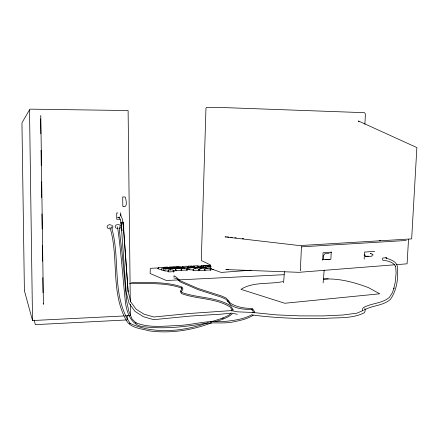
<?xml version="1.0" encoding="UTF-8"?>
<svg xmlns="http://www.w3.org/2000/svg" width="439" height="439" viewBox="0 0 439 439"><rect width="100%" height="100%" fill="white"/><g stroke="black" fill="none" stroke-linecap="round" stroke-linejoin="round"><path stroke-width="0.66" d="M301.439 246.702L300.369 270.435L300.221 270.023M322.681 260.173L323.044 252.738L331.588 252.173L330.869 252.173L331.209 252.447L330.874 259.257L322.352 259.701M323.367 259.147L323.548 255.465L325.167 253.49L329.135 253.226M364.886 124.275L365.424 114.03L364.474 112.686L221.662 107.506L206.39 107.44L205.957 108.312L201.298 260.179L201.71 260.739L210.605 265.002L210.506 268.064L211.247 268.855L221.179 272.427L251.19 270.188M364.167 259.186L364.546 252.101L374.73 251.338M408.528 239.354L407.079 263.817L396.192 264.673M283.572 282.815L284.461 271.664M323.137 282.892L324.169 270.073M168.263 271.917L168.466 269.985L172.401 269.804L173.564 270.259L173.8 272.218M193.352 270.748L193.813 268.756L197.418 268.663L198.686 269.102L198.84 270.397M199.092 270.484L199.301 268.575L203.142 268.399L204.431 268.838L204.662 270.775M204.804 270.215L205.013 268.317L208.832 268.141L210.149 268.58L210.38 270.512M386.605 258.758L386.732 257.698L382.704 258.061L382.676 260.201C387.445 260.777 393.377 261.858 395.758 266.632L395.643 266.16L396.115 273.031L395.188 282.48L393.745 288.774L393.981 288.061L392.406 292.659L389.448 297.324C381.968 303.772 371.482 302.91 363.223 307.761L362.334 309.413L362.46 310.713M182.284 268.24L182.838 266.336L186.74 266.232L187.914 266.643L188.139 267.894M187.914 267.384L188.364 266.094L191.838 266.001L193.034 266.418M187.799 269.403L188.364 267.461L191.914 267.367L193.138 267.795M189.604 267.675L190.054 266.374L193.544 266.286L194.757 266.703M189.549 269.722L190.12 267.768L193.692 267.675L194.927 268.108M195.322 268.838L195.536 267.592L199.339 267.417L200.601 267.85L200.837 269.129M200.963 268.58L201.424 267.258L204.964 267.164L206.253 267.592M158.249 268.717L158.49 267.494L162.304 267.324L165.048 268.103M161.459 270.111L161.826 268.251L165.684 268.081L166.793 268.514M163.149 270.523L163.517 268.646L167.402 268.47L168.527 268.915M164.806 270.879L165.179 268.992L169.092 268.816L170.233 269.261M170.37 270.001L170.623 268.745L174.513 268.569L175.677 269.014L176.083 270.962M175.787 269.755L176.039 268.498L179.913 268.322L181.098 268.767L181.505 270.709M181.055 270.133L181.428 268.256L185.291 268.081L186.498 268.52L186.904 270.457M201.089 267.346L201.457 265.54L208.437 265.233L209.705 265.639M203.037 267.06L203.284 265.847L210.693 265.518M204.942 267.466L205.194 266.248L210.632 266.007M206.753 268.459L207.131 266.616L210.972 266.446M208.865 268.202L209.118 266.961L211.143 266.868M231.682 310.933L232.105 309.693M252.82 312.722L253.298 311.624L251.668 309.078L252.266 309.808C244.342 309.116 231.43 309.27 227.6 300.748L228.126 301.401L225.915 299.272L221.646 297.28L197.852 289.564L179.99 281.778L176.483 278.419L173.91 277.975M254.17 312.936L254.658 311.822L252.42 308.469C244.528 308.441 235.781 307.174 229.334 302.378L229.866 303.042L228.79 300.808L226.047 298.048L221.777 296.078L197.973 288.434L180.105 280.724L176.593 277.377L174.02 275.725M112.252 228.318L112.982 226.787L112.027 225.355M22.208 122.393L29.77 109.393L30.39 109.146L128.106 110.54L130.29 301.961M372.969 255.202L372.876 254.461M40.575 116.022L40.805 115.748L43.406 304.293L43.165 303.678M232.127 313.896C227.484 318.27 220.888 319.828 214.984 321.76M230.837 313.419L228.971 315.125L222.381 318.346L223.21 317.968L210.155 322.089M173.619 276.894L174.168 276.416M253.188 315.153C247.601 318.977 240.781 320.322 234.272 321.71C223.023 324.339 211.384 321.436 200.211 324.251C181.85 327.181 163.012 328.981 144.464 326.825C131.596 326.375 126.657 312.897 125.4 302.016C122.744 276.954 121.12 251.69 117.531 226.771M365.023 255.783L365.341 255.141L363.997 254.982M364.524 309.879C372.733 305.204 383.06 305.895 390.386 299.387C397.097 289.905 398.552 277.371 397.3 266.061C395.835 260.662 390.002 259.778 385.733 257.803M252.046 314.637C243.228 319.521 232.961 320.574 223.116 321.644C207.982 320.064 193.429 324.789 178.421 325.513C164.202 325.996 148.964 328.273 135.47 322.594L136.156 323.126L131.941 318.769L128.907 311.416L126.745 301.769L122.421 256.074L119.364 230.365L119.359 226.667M119.205 228.604L120.39 228.082L121.115 226.562L120.165 225.136L117.636 224.406M117.043 224.664L115.858 225.18L115.139 226.7L116.088 228.121M363.476 310.34L356.929 313.177L342.733 315.026L322.934 315.926L299.914 315.882L276.334 314.884L252.595 312.458L237.537 311.833L231.238 310.614L190.29 313.424L153.815 317.007L143.976 314.17L136.117 309.21L130.685 301.763L128.056 291.057L123.568 226.968L122.393 219.094L120.352 214.484M211.724 322.797C191.788 330.337 170.381 333.75 149.15 330.852C141.654 328.602 131.217 328.339 126.635 320.936C110.249 292.275 119.178 257.792 109.92 227.221M193.747 267.285L197.534 267.115L198.779 267.543M199.361 267.033L203.125 266.863L204.393 267.285M208.196 322.709C183.228 331.423 154.084 334.732 129.5 323.153L130.257 323.559C110.985 295.249 120.868 258.637 111.484 227.232L111.215 226.897M193.209 265.941L197.325 265.76L198.543 266.171L198.768 267.411M119.468 217.096L117.718 217.371L119.359 217.343L120.714 220.943L121.493 226.008L121.905 230.793L121.027 222.282L126.147 291.842L128.995 303.195L134.965 311.383L143.399 316.711L153.677 319.663L190.735 316.036L221.261 314.143L231.342 313.133L237.384 314.275M282.842 281.608C269.063 284.516 253.38 281.492 240.951 289.328L284.774 303.256L379.724 293.801L368.579 287.688C354.295 282.25 339.007 278.15 323.603 279.094M394.831 264.777L298.888 272.323L225.8 269.551L228.538 269.348M226.195 236.835L225.081 236.917L299.579 245.588L411.661 238.898L416.869 147.575L358.334 120.939L358.998 121.877M368.392 256.146L365.297 256.365L366.417 256.65L371.372 256.299L371.915 255.992L372.223 254.598L372.025 253.962L370.384 253.446L370.9 253.682M323.505 279.111L328.235 278.809M301.269 246.85L406.278 240.479M379.236 240.418L380.602 240.336M325.074 259.553L329.837 259.301M126.569 319.96L35.378 324.635L34.083 320.08M284.099 274.688L166.343 280.505L150.105 273.492L150.303 268.684L151.257 268.262L158.666 267.933M24.458 290.903L32.524 320.541L124.177 315.954M125.543 315.888L129.84 315.668M174.497 271.631L169.141 271.884L167.61 271.489M199.63 270.462L194.384 270.709L192.71 270.325M205.375 270.199L200.151 270.44L198.45 270.062M211.099 269.93L205.896 270.172L204.162 269.798M163.906 267.263L167.703 267.093L168.806 267.521M169.366 267.022L178.322 266.621L179.463 267.044M165.547 267.592L169.438 267.45M170.864 267.356L174.667 267.186L175.809 267.614M176.154 267.121L182.909 266.852M186.948 266.671L188.298 266.61M197.149 266.21L201.918 266.001M208.734 265.694L210.78 265.6M167.193 268.009L171.04 267.839L172.17 268.273M172.543 267.768L176.368 267.598L177.526 268.031M177.866 267.532L181.68 267.362L182.854 267.79M168.922 268.405L172.79 268.229L173.937 268.668M174.305 268.163L178.157 267.988L179.326 268.421M179.661 267.922L183.497 267.746L184.693 268.18M188.04 267.719L183.129 267.938L181.51 267.483M194.845 267.411L199.635 267.192M188.375 268.871L187.036 268.937L190.356 269.875L193.742 269.722M168.856 270.868L165.492 271.022L157.387 268.564M172.889 270.682L187.678 270.001M198.477 269.502L199.833 269.442M210.276 268.959L211.653 268.898M117.186 219.275L120.275 219.165M117.937 212.942L116.703 212.981L116.736 219.165M123.809 206.374L122.816 206.39L122.717 196.897L125.373 197.084C125.845 199.35 127.897 207.032 123.963 206.681M131.415 282.354C148.256 282.815 166.03 281.35 182.136 287.068L182.937 289.098L181.428 291.781L181.06 291.052L181.784 292.429C197.632 298.262 215.807 296.66 230.585 305.758L233.372 310.126M129.478 283.353C146.84 283.94 165.174 282.217 181.784 288.132L181.433 287.435L181.861 288.736L180.325 291.414L181.417 293.548C197.237 299.453 215.428 297.829 230.168 306.993L232.187 310.033M252.271 314.988C275.741 318.077 299.425 318.835 323.077 318.555C336.751 317.21 351.655 319.202 364.271 312.766L365.16 311.086L364.88 308.502M227.429 236.873L228.79 237.027M230.826 237.258L232.187 237.411M234.903 237.718L236.259 237.878M242.372 238.569L243.733 238.723M120.401 212.86L120.763 212.931L120.829 216.037M212.602 269.409L213.788 269.656M200.233 266.638L202.11 267.11M205.853 268.048L207.729 268.52M109.849 228.911L107.956 228.357L107.001 226.925L107.725 225.399L109.509 224.625L111.407 225.185M116.725 228.307L117.981 228.675M179.946 266.95L181.104 267.373M169.372 267.422L170.486 267.85M123.732 228.637L122.98 221.964L128.106 291.485L128.056 291.057M40.613 118.76L40.822 133.829M41.046 150.264L41.255 165.333M41.48 181.768L41.7 197.523M41.925 213.958L42.133 229.026M42.364 245.461L42.578 261.216M42.808 277.651L43.017 292.72M29.517 110.008L32.524 320.541M21.95 122.98L24.397 290.673M127.206 315.317L127.25 319.921M130.312 304.337L130.427 315.641"/></g></svg>
